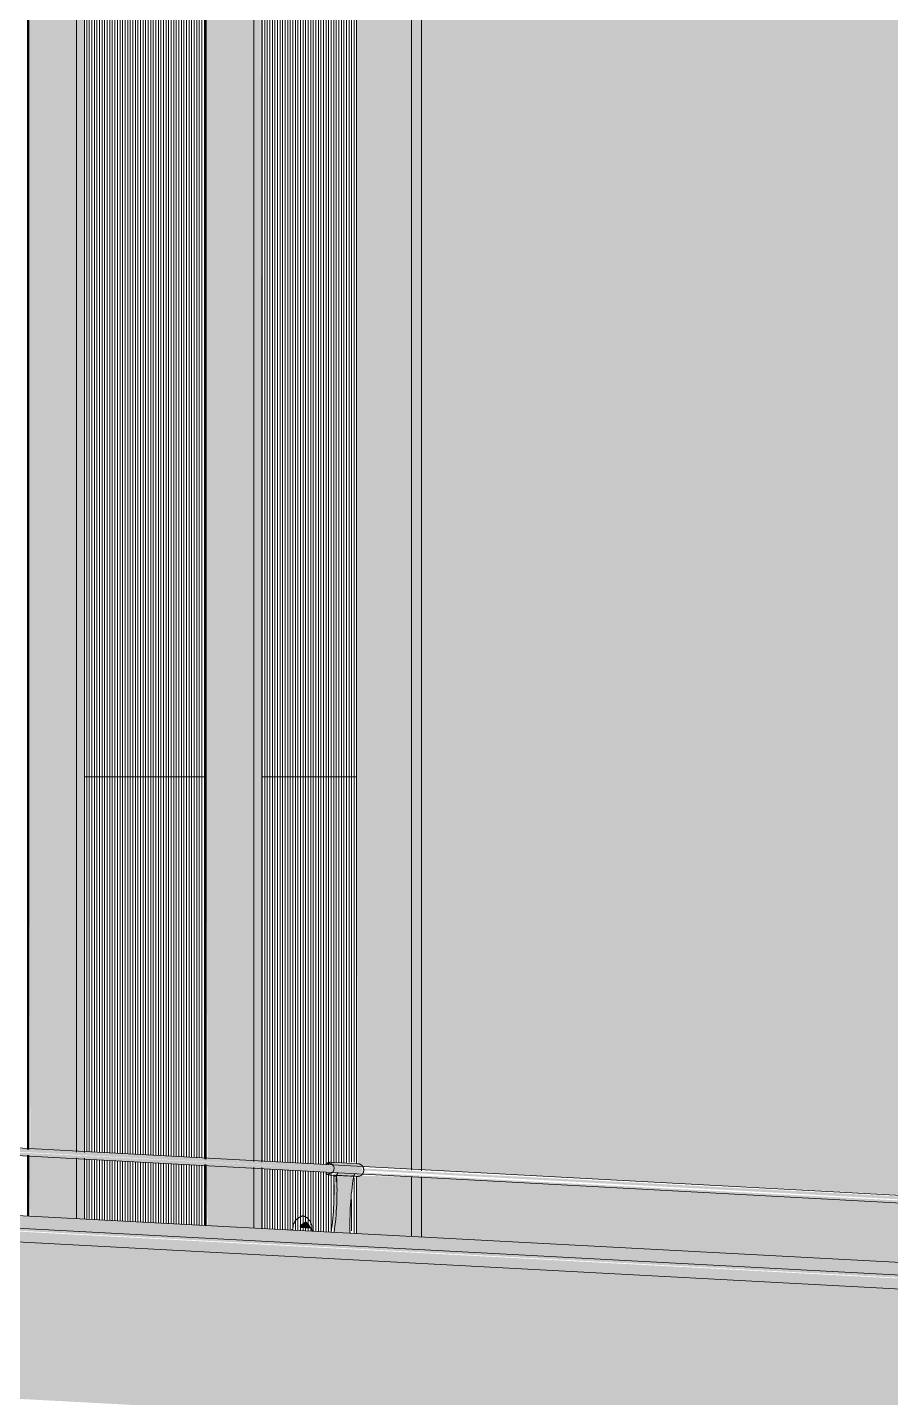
# Model space of a CAD drawing. Header units: millimetres. Extents: x -4612930 to -4329258, y -1064 to 30311.
# Drawn here: x -4521205 to -4520326, y 10478 to 11873 of the extents above; entities that cross this region are included whole.
import ezdxf

# ---------------------------------------------------------------- set-up
doc = ezdxf.new("R2010")
doc.units = ezdxf.units.MM
for name, color, linetype, lineweight in [('A-GENM', 13, 'Continuous', 5), ('A-GLAZ-CURT', 52, 'Continuous', 5), ('A-GLAZ-CWMG', 51, 'Continuous', 5), ('Q-SPCQ', 91, 'Continuous', 5)]:
    doc.layers.add(name, color=color, linetype=linetype, lineweight=lineweight)

# ---------------------------------------------------------------- blocks, each defined once
blk = doc.blocks.new('Generic Models 1 - Generic Models 1-392193-SOUTH WEST')
at = {"layer": 'A-GENM'}
h = blk.add_hatch(color=256, dxfattribs=at)
h.paths.add_polyline_path([(-4517150.7, 10446.2), (-4517151.4, 10502.4), (-4517155.3, 10500.4), (-4517158.7, 10454.8), (-4517157, 10446.6), (-4517151.4, 10446.3)])
h.paths.add_polyline_path([(-4517177.5, 10447.7), (-4517175.2, 10471.7), (-4517172.2, 10500.1), (-4517173.7, 10503.6), (-4517181.3, 10506.1), (-4517184.3, 10506.7), (-4518389.3, 10570.1), (-4518394.6, 10567.3), (-4518398, 10521.7), (-4518396.3, 10512.7), (-4517178.4, 10447.7)])
h.paths.add_polyline_path([(-4517197.5, 10449.4), (-4517213.5, 10450.2), (-4517201.1, 10455.1), (-4517198.3, 10452.4)])
h.paths.add_polyline_path([(-4518416.9, 10513.8), (-4518414.6, 10538.5), (-4518411.5, 10566.9), (-4518413.1, 10570.5), (-4518419.4, 10572.1), (-4518423.6, 10573.6), (-4519628.6, 10636.9), (-4519633.7, 10636.1), (-4519637.3, 10588.5), (-4519635.7, 10578.9), (-4518417.7, 10513.9)])
h.paths.add_polyline_path([(-4517181.6, 10514.6), (-4517178, 10516.9), (-4517150.7, 10516.9), (-4517150.7, 13200), (-4520499.3, 13200), (-4520528.4, 12600), (-4520803.7, 12389.6), (-4520803.7, 10709.9), (-4519654.8, 10649.4), (-4519656.7, 10650.6), (-4519626.3, 10647), (-4519624.1, 10646.3), (-4518415.5, 10582.5), (-4518417.3, 10583.7), (-4518387, 10580.2), (-4518381.6, 10579.3), (-4517184, 10514.7)])
h.paths.add_polyline_path([(-4518436.8, 10516.2), (-4518449.4, 10518.7), (-4518440.1, 10521.7), (-4518437.7, 10519.2)])
h.paths.add_polyline_path([(-4519656.4, 10580), (-4519653.9, 10605.3), (-4519650.8, 10633.7), (-4519652.4, 10637.3), (-4519658.7, 10638.9), (-4519663, 10640.4), (-4520803.7, 10701.9), (-4520803.7, 10641.2), (-4519657.1, 10580)])
h.paths.add_polyline_path([(-4519676.2, 10583.1), (-4519688.7, 10585.5), (-4519679.5, 10588.5), (-4519677, 10586.1)])
blk = doc.blocks.new('Static Line_Sayfa_Metal Deck_Pan Mount - Up to 15 _ pitch - Max 2 Users-1848369-SOUTH WEST')
at = {"layer": 'Q-SPCQ'}
h = blk.add_hatch(color=256, dxfattribs=at)
h.paths.add_polyline_path([(-4517172.8, 10510.1), (-4517173.9, 10514.2), (-4518384.8, 10577.5), (-4518384.8, 10575.5), (-4517173, 10510.1)])
h.paths.add_polyline_path([(-4518412.2, 10576.9), (-4518413.2, 10581), (-4519624.2, 10644.3), (-4519624.1, 10642.3), (-4518412.3, 10577)])
h.paths.add_polyline_path([(-4519651.5, 10643.8), (-4519652.6, 10647.8), (-4520863.5, 10711.1), (-4520863.4, 10709.1), (-4519651.7, 10643.8)])
h.paths.add_polyline_path([(-4520890.8, 10710.6), (-4520891.9, 10714.7), (-4522102.8, 10778), (-4522102.8, 10776), (-4520891, 10710.6)])
h.paths.add_polyline_path([(-4522130.2, 10777.5), (-4522131.2, 10781.5), (-4523342.2, 10844.8), (-4523342.1, 10842.8), (-4522130.4, 10777.5)])
h.paths.add_polyline_path([(-4523369.5, 10844.3), (-4523370.6, 10848.4), (-4524581.5, 10911.7), (-4524581.5, 10909.7), (-4523369.7, 10844.3)])
h.paths.add_polyline_path([(-4524608.9, 10911.1), (-4524609.9, 10915.2), (-4525820.9, 10978.5), (-4525820.8, 10976.5), (-4524609, 10911.1)])
h.paths.add_polyline_path([(-4525848.2, 10978), (-4525849.2, 10982), (-4527060.2, 11045.1), (-4527060.1, 11043.3), (-4525848.4, 10978)])
h.paths.add_polyline_path([(-4527087.5, 11044.8), (-4527088.6, 11048.9), (-4528299.5, 11112), (-4528299.5, 11110.2), (-4527087.7, 11044.8)])
h.paths.add_polyline_path([(-4528326.9, 11111.6), (-4528327.9, 11115.7), (-4529538.9, 11178.9), (-4529538.8, 11177), (-4528327, 11111.7)])
h.paths.add_polyline_path([(-4529566.2, 11178.5), (-4529567.3, 11182.5), (-4530778.2, 11245.7), (-4530778.1, 11243.8), (-4529566.4, 11178.5)])
h = blk.add_hatch(color=256, dxfattribs=at)
h.paths.add_polyline_path([(-4517174.3, 10506.2), (-4517172.9, 10509.5), (-4517173, 10510.1), (-4518385, 10573.4), (-4518385.1, 10571.5), (-4517178.7, 10506.4)])
h.paths.add_polyline_path([(-4518413.7, 10573), (-4518412.2, 10575.9), (-4518412.3, 10577), (-4519624.4, 10640.2), (-4519624.4, 10638.3), (-4518418, 10573.3)])
h.paths.add_polyline_path([(-4519653, 10639.9), (-4519651.6, 10642.8), (-4519651.7, 10643.8), (-4520863.7, 10706.9), (-4520863.8, 10705.2), (-4519657.3, 10640.1)])
h.paths.add_polyline_path([(-4520892.3, 10706.7), (-4520890.9, 10709.6), (-4520891, 10710.6), (-4522103.1, 10773.7), (-4522103.1, 10772), (-4520896.7, 10706.9)])
h.paths.add_polyline_path([(-4522131.7, 10773.5), (-4522130.2, 10776.4), (-4522130.4, 10777.5), (-4523342.4, 10840.8), (-4523342.5, 10838.8), (-4522136, 10773.8)])
h.paths.add_polyline_path([(-4523371, 10840.4), (-4523369.6, 10843.3), (-4523369.7, 10844.3), (-4524581.7, 10907.7), (-4524581.8, 10905.7), (-4523375.4, 10840.6)])
h.paths.add_polyline_path([(-4524610.3, 10907.2), (-4524608.9, 10910.6), (-4524609, 10911.1), (-4525821.1, 10974.5), (-4525821.1, 10972.5), (-4524614.1, 10907.4)])
h.paths.add_polyline_path([(-4525849.7, 10974), (-4525848.2, 10977.3), (-4525848.4, 10978), (-4527060.4, 11041.3), (-4527060.5, 11039.3), (-4525854, 10974.3)])
h.paths.add_polyline_path([(-4527089, 11040.9), (-4527087.6, 11044.1), (-4527088.2, 11044.8), (-4528299.7, 11108.2), (-4528299.8, 11106.2), (-4527093.4, 11041.1)])
h.paths.add_polyline_path([(-4528328.4, 11107.7), (-4528326.9, 11110.8), (-4528327, 11111.7), (-4529539.1, 11175), (-4529539.1, 11173), (-4528332.7, 11107.9)])
h.paths.add_polyline_path([(-4529567.7, 11174.5), (-4529566.3, 11177.5), (-4529566.4, 11178.5), (-4530778.4, 11241.9), (-4530778.2, 11239.8), (-4529572, 11174.8)])
h = blk.add_hatch(color=256, dxfattribs=at)
h.paths.add_polyline_path([(-4520894.5, 10705.6), (-4520896.7, 10706.9), (-4520896.7, 10705.7)])
h.paths.add_polyline_path([(-4520891.9, 10714.7), (-4520897.5, 10716.2), (-4520896, 10714.9)])
for points in [[(-4520869.4, 10703), (-4520863.7, 10708.1), (-4520865.7, 10713.9), (-4520869.8, 10716), (-4520896, 10717.4), (-4520890.8, 10711.7), (-4520892.3, 10706.7), (-4520893.4, 10704.2), (-4520869.8, 10703)], [(-4520892.9, 10646), (-4520890.2, 10676.7), (-4520891, 10703.1), (-4520893.2, 10703), (-4520893.6, 10667.6), (-4520893.6, 10646)], [(-4520876.5, 10645.1), (-4520875, 10687.1), (-4520874.3, 10703.4), (-4520890.2, 10703.3), (-4520891.5, 10656.2), (-4520892.8, 10646), (-4520886.8, 10645.7)], [(-4520873, 10703.3), (-4520875, 10704.5), (-4520874.3, 10703.4)], [(-4520915.5, 10649.9), (-4520919.2, 10655.6), (-4520921.7, 10657.3), (-4520926.8, 10653.9), (-4520928, 10652.3), (-4520926.9, 10650.5), (-4520916.6, 10650)]]:
    blk.add_hatch(color=256, dxfattribs=at).paths.add_polyline_path(points)
for p, q in [((-4517164.3, 10513.6), (-4530797.4, 11248.9)), ((-4530797.8, 11240.9), (-4517164.7, 10505.7)), ((-4520868.8, 10715.9), (-4520896, 10717.4)), ((-4520898, 10705.8), (-4520898, 10705.8)), ((-4520896.7, 10704.4), (-4520869.5, 10703)), ((-4520893.1, 10704.4), (-4520893.2, 10703.2)), ((-4520893.2, 10703.2), (-4520890.2, 10703.1)), ((-4520890.2, 10704.2), (-4520888.9, 10706.2)), ((-4520890.2, 10703.1), (-4520890.2, 10704.2)), ((-4520873, 10703.3), (-4520890.2, 10704.2)), ((-4520873, 10703.3), (-4520873.1, 10702.1)), ((-4520871.7, 10705.3), (-4520873, 10703.3)), ((-4520935.2, 10649.2), (-4520936.4, 10648.5)), ((-4520934.7, 10650.9), (-4520934.7, 10649.9)), ((-4520915.3, 10648.9), (-4520915.3, 10649.9)), ((-4520913.8, 10647.3), (-4520915, 10648.1))]:
    blk.add_line(p, q, dxfattribs=at)
at = {"layer": 'Q-SPCQ', "flags": 128}
for points in [[(-4520896, 10717.4), (-4520896.3, 10717.4), (-4520896.5, 10717.4), (-4520896.8, 10717.4), (-4520897.1, 10717.4), (-4520897.4, 10717.3), (-4520897.6, 10717.3), (-4520897.9, 10717.2), (-4520898.2, 10717.2), (-4520898.4, 10717.1), (-4520898.7, 10717), (-4520898.9, 10716.9), (-4520899.2, 10716.8), (-4520899.4, 10716.7), (-4520899.6, 10716.5), (-4520899.9, 10716.4), (-4520900.1, 10716.3), (-4520900.3, 10716.1), (-4520900.5, 10715.9), (-4520900.7, 10715.8), (-4520900.9, 10715.6)], [(-4520869.4, 10703), (-4520869.2, 10702.9), (-4520868.9, 10702.9), (-4520868.6, 10703), (-4520868.4, 10703), (-4520868.1, 10703), (-4520867.8, 10703.1), (-4520867.5, 10703.1), (-4520867.3, 10703.2), (-4520867, 10703.3), (-4520866.8, 10703.4), (-4520866.5, 10703.5), (-4520866.3, 10703.6), (-4520866, 10703.7), (-4520865.8, 10703.8), (-4520865.6, 10703.9), (-4520865.4, 10704.1), (-4520865.1, 10704.2), (-4520864.9, 10704.4), (-4520864.7, 10704.6), (-4520864.5, 10704.8), (-4520864.4, 10704.9), (-4520864.2, 10705.1), (-4520864, 10705.3), (-4520863.8, 10705.5), (-4520863.7, 10705.7), (-4520863.5, 10705.9), (-4520863.4, 10706.2), (-4520863.3, 10706.4), (-4520863.2, 10706.6), (-4520863.1, 10706.8), (-4520863, 10707.1), (-4520862.9, 10707.3), (-4520862.8, 10707.6), (-4520862.7, 10707.8), (-4520862.7, 10708), (-4520862.6, 10708.3), (-4520862.6, 10708.5), (-4520862.6, 10708.8), (-4520862.5, 10709), (-4520862.5, 10709.3), (-4520862.5, 10709.5), (-4520862.5, 10709.8), (-4520862.5, 10710), (-4520862.6, 10710.3), (-4520862.6, 10710.5), (-4520862.7, 10710.8), (-4520862.7, 10711), (-4520862.8, 10711.3), (-4520862.9, 10711.5), (-4520863, 10711.7), (-4520863, 10712), (-4520863.2, 10712.2), (-4520863.3, 10712.4), (-4520863.4, 10712.7), (-4520863.5, 10712.9), (-4520863.7, 10713.1), (-4520863.8, 10713.3), (-4520864, 10713.5), (-4520864.2, 10713.7), (-4520864.3, 10713.9), (-4520864.5, 10714.1), (-4520864.7, 10714.3), (-4520864.9, 10714.4), (-4520865.1, 10714.6), (-4520865.3, 10714.8), (-4520865.6, 10714.9), (-4520865.8, 10715.1), (-4520866, 10715.2), (-4520866.3, 10715.3), (-4520866.5, 10715.4), (-4520866.8, 10715.5), (-4520867, 10715.6), (-4520867.3, 10715.7), (-4520867.5, 10715.8), (-4520867.8, 10715.8), (-4520868.1, 10715.9), (-4520868.3, 10715.9), (-4520868.6, 10715.9), (-4520868.8, 10715.9)], [(-4520901.3, 10706.6), (-4520901.1, 10706.4), (-4520900.9, 10706.3), (-4520900.7, 10706.1), (-4520900.5, 10705.9), (-4520900.3, 10705.7), (-4520900.1, 10705.6), (-4520899.9, 10705.4), (-4520899.7, 10705.3), (-4520899.4, 10705.2), (-4520899.2, 10705.1), (-4520898.9, 10704.9), (-4520898.7, 10704.8), (-4520898.4, 10704.7), (-4520898.2, 10704.7), (-4520897.9, 10704.6), (-4520897.6, 10704.5), (-4520897.4, 10704.5), (-4520897.1, 10704.5), (-4520896.8, 10704.4), (-4520896.7, 10704.4)], [(-4520934.7, 10650.9), (-4520934.6, 10651.4), (-4520934.6, 10651.9), (-4520934.5, 10652.4), (-4520934.4, 10652.9), (-4520934.3, 10653.4), (-4520934.1, 10653.9), (-4520934, 10654.4), (-4520933.8, 10654.9), (-4520933.6, 10655.4), (-4520933.4, 10655.8), (-4520933.2, 10656.3), (-4520932.9, 10656.7), (-4520932.6, 10657.2), (-4520932.3, 10657.6), (-4520932, 10658), (-4520931.7, 10658.4), (-4520931.4, 10658.8), (-4520931, 10659.2), (-4520930.7, 10659.5), (-4520930.3, 10659.9), (-4520929.9, 10660.2), (-4520929.5, 10660.5), (-4520929.1, 10660.8), (-4520928.7, 10661.1), (-4520928.2, 10661.3), (-4520927.8, 10661.6), (-4520927.3, 10661.8), (-4520926.8, 10662), (-4520926.4, 10662.2), (-4520925.9, 10662.4), (-4520925.4, 10662.5), (-4520924.9, 10662.7), (-4520924.4, 10662.8), (-4520924.3, 10662.8)], [(-4520924.3, 10662.8), (-4520923.8, 10662.6), (-4520923.4, 10662.4), (-4520922.9, 10662.2), (-4520922.4, 10662), (-4520922, 10661.8), (-4520921.5, 10661.5), (-4520921.1, 10661.3), (-4520920.7, 10661), (-4520920.2, 10660.7), (-4520919.9, 10660.4), (-4520919.5, 10660), (-4520919.1, 10659.7), (-4520918.7, 10659.3), (-4520918.4, 10658.9), (-4520918.1, 10658.5), (-4520917.8, 10658.1), (-4520917.5, 10657.7), (-4520917.2, 10657.3), (-4520916.9, 10656.8), (-4520916.7, 10656.4), (-4520916.5, 10655.9), (-4520916.2, 10655.5), (-4520916.1, 10655), (-4520915.9, 10654.5), (-4520915.7, 10654), (-4520915.6, 10653.5), (-4520915.5, 10653), (-4520915.4, 10652.5), (-4520915.3, 10652), (-4520915.3, 10651.5), (-4520915.3, 10651), (-4520915.3, 10650.5), (-4520915.3, 10650), (-4520915.3, 10649.9)], [(-4520936.7, 10648.3), (-4520936.7, 10648.4), (-4520936.6, 10648.4), (-4520936.6, 10648.4), (-4520936.6, 10648.4), (-4520936.6, 10648.4), (-4520936.5, 10648.5), (-4520936.5, 10648.5), (-4520936.5, 10648.5), (-4520936.5, 10648.5), (-4520936.4, 10648.5)], [(-4520935.2, 10649.2), (-4520935.1, 10649.2), (-4520935.1, 10649.2), (-4520935.1, 10649.2), (-4520935, 10649.2), (-4520935, 10649.3), (-4520935, 10649.3), (-4520935, 10649.3), (-4520934.9, 10649.3), (-4520934.9, 10649.4), (-4520934.9, 10649.4), (-4520934.9, 10649.4), (-4520934.9, 10649.4), (-4520934.8, 10649.5), (-4520934.8, 10649.5), (-4520934.8, 10649.5), (-4520934.8, 10649.5), (-4520934.8, 10649.6), (-4520934.8, 10649.6), (-4520934.8, 10649.6), (-4520934.7, 10649.7), (-4520934.7, 10649.7), (-4520934.7, 10649.7), (-4520934.7, 10649.8), (-4520934.7, 10649.8), (-4520934.7, 10649.8), (-4520934.7, 10649.9)], [(-4520915.3, 10648.9), (-4520915.3, 10648.8), (-4520915.3, 10648.8), (-4520915.3, 10648.8), (-4520915.3, 10648.7), (-4520915.3, 10648.7), (-4520915.3, 10648.7), (-4520915.3, 10648.6), (-4520915.3, 10648.6), (-4520915.3, 10648.6), (-4520915.3, 10648.5), (-4520915.3, 10648.5), (-4520915.3, 10648.5), (-4520915.2, 10648.4), (-4520915.2, 10648.4), (-4520915.2, 10648.4), (-4520915.2, 10648.4), (-4520915.2, 10648.3), (-4520915.2, 10648.3), (-4520915.1, 10648.3), (-4520915.1, 10648.2), (-4520915.1, 10648.2), (-4520915.1, 10648.2), (-4520915, 10648.2), (-4520915, 10648.2), (-4520915, 10648.1), (-4520915, 10648.1)], [(-4520913.8, 10647.3), (-4520913.7, 10647.3), (-4520913.7, 10647.3), (-4520913.7, 10647.3), (-4520913.7, 10647.3), (-4520913.6, 10647.2), (-4520913.6, 10647.2), (-4520913.6, 10647.2), (-4520913.6, 10647.2), (-4520913.6, 10647.1), (-4520913.5, 10647.1), (-4520913.5, 10647.1)]]:
    blk.add_lwpolyline(points, dxfattribs=at)
at = {"layer": 'Q-SPCQ'}
for centre, major_axis, ratio, start_param, end_param in [((-4520897.8, 10711), (0.28, 5.21), 0.976595, 0.001555, 0.702697), ((-4520897.8, 10711), (0.28, 5.21), 0.976595, 5.237543, 6.28474), ((-4520897.8, 10711), (0.28, 5.21), 0.976595, 3.143148, 4.190345), ((-4520908.3, 10673), (3.7, 69.9), 0.215086, 4.327001, 5.170829), ((-4520897.8, 10711), (0.28, 5.21), 0.976595, 4.266765, 5.160355), ((-4520905.3, 10672.8), (3.7, 69.9), 0.215086, 4.326954, 5.170829), ((-4520861.2, 10670.5), (3.7, 69.9), 0.215086, 1.111671, 1.955409), ((-4520867.7, 10709.4), (0.28, 5.21), 0.976595, 4.267132, 5.159989)]:
    blk.add_ellipse(centre, major_axis=major_axis, ratio=ratio, start_param=start_param, end_param=end_param, dxfattribs=at)
blk = doc.blocks.new('GT01 - GT01-2642391-SOUTH WEST')
at = {"layer": 'A-GENM'}
for points in [[(-4499486.7, 9490.4), (-4499488.2, 9503.4), (-4531173.5, 11194.8), (-4531174.6, 10998.7), (-4531009.9, 11000.9), (-4530823.7, 11155.5), (-4530827.1, 11160.4), (-4530829, 11158.9), (-4530847.7, 11164.5), (-4499488.2, 9490.5)], [(-4499141.7, 9469.5), (-4499160.8, 9473), (-4530847.7, 11164.5), (-4530828.6, 11160.9), (-4499328.9, 9479.5)], [(-4499321.8, 9307.9), (-4499139.3, 9457.9), (-4530826.2, 11149.3), (-4531008.7, 10999.3), (-4499481.8, 9316.4)], [(-4499139.3, 9457.9), (-4499136.8, 9462), (-4499138.9, 9468.1), (-4499141.7, 9469.5), (-4530825.8, 11159.5), (-4530823.7, 11155.1), (-4530822.4, 11149.1), (-4499141.7, 9458)]]:
    blk.add_hatch(color=256, dxfattribs=at).paths.add_polyline_path(points)
for p, q in [((-4499486.6, 9503.3), (-4531173.5, 11194.8)), ((-4499160.8, 9473), (-4530847.7, 11164.5)), ((-4499139.3, 9457.9), (-4530826.2, 11149.3))]:
    blk.add_line(p, q, dxfattribs=at)
blk = doc.blocks.new('MulticellPanel_Polycarbonate_Danpal_1040w - Grey-V187-SOUTH WEST')
at = {"layer": 'A-GENM'}
h = blk.add_hatch(dxfattribs=at)
h.set_pattern_fill('FP_130', color=256, style=0, pattern_type=2)
h.set_pattern_definition([(90, (-4521113.386, 9360), (2.605, -2e-16), [])])
h.paths.add_polyline_path([(-4521024.6, 10653), (-4521024.6, 10713.8), (-4521146.8, 10720.4), (-4521146.8, 10659.5), (-4521046.9, 10654.2)])
h.paths.add_polyline_path([(-4521024.6, 10721.8), (-4521024.6, 11110), (-4521146.8, 11110), (-4521146.8, 10728.4), (-4521104.4, 10726.1)])
for p, q in [((-4521146.8, 11110), (-4521024.6, 11110)), ((-4521024.6, 11110), (-4521024.5, 11110))]:
    blk.add_line(p, q, dxfattribs=at)
blk = doc.blocks.new('MulticellPanel_Polycarbonate_Danpal_1040w - Grey-2900070-SOUTH WEST')
at = {"layer": 'A-GENM'}
h = blk.add_hatch(dxfattribs=at)
h.set_pattern_fill('FP_131', color=256, style=0, pattern_type=2)
h.set_pattern_definition([(90, (-4520942.627, 9360), (2.605, -2e-16), [])])
h.paths.add_polyline_path([(-4520869.8, 10644.7), (-4520869.8, 10703), (-4520873.3, 10700.9), (-4520876.7, 10655.4), (-4520874.3, 10645), (-4520873, 10644.9)])
h.paths.add_polyline_path([(-4520895.8, 10646.1), (-4520893.2, 10672.2), (-4520890.2, 10700.6), (-4520891.7, 10704.2), (-4520898, 10705.8), (-4520902.3, 10707.2), (-4520966.2, 10710.7), (-4520966.2, 10649.9), (-4520896.4, 10646.2)])
h.paths.add_polyline_path([(-4520915.5, 10649.9), (-4520927.7, 10652.5), (-4520918.8, 10655.4), (-4520916.3, 10652.9)])
h.paths.add_polyline_path([(-4520899.6, 10715.1), (-4520891, 10717.1), (-4520869.8, 10717.4), (-4520869.8, 11110), (-4520966.2, 11110), (-4520966.2, 10718.7), (-4520902, 10715.2)])
blk.add_line((-4520966.2, 11110), (-4520870.3, 11110), dxfattribs=at)
blk = doc.blocks.new('Rectangular Mullion - Frame_Framed Facade_Danpal_DPANMF BT2-2872312-SOUTH WEST')
at = {"layer": 'A-GLAZ-CWMG'}
h = blk.add_hatch(color=256, dxfattribs=at)
h.paths.add_polyline_path([(-4520814.1, 10641.8), (-4520814.1, 10702.5), (-4520868, 10703.7), (-4520869.8, 10702.8), (-4520869.8, 10644.7), (-4520852.4, 10643.8)])
h.paths.add_polyline_path([(-4520814.1, 10710.5), (-4520814.1, 11110), (-4520869.8, 11110), (-4520868.8, 10715.9), (-4520863.4, 10713.1), (-4520852.4, 10712.5)])
h = blk.add_hatch(color=256, dxfattribs=at)
h.paths.add_polyline_path([(-4520803.7, 10641.2), (-4520803.7, 10701.9), (-4520814.1, 10702.5), (-4520814.1, 10641.8)])
h.paths.add_polyline_path([(-4520803.7, 10709.9), (-4520803.7, 11110), (-4520814.1, 11110), (-4520814.1, 10710.5)])
for p, q in [((-4520869.8, 11110), (-4520869.8, 10716)), ((-4520814.1, 11110), (-4520814.1, 10709.3)), ((-4520803.7, 11110), (-4520803.7, 10708.8)), ((-4520869.8, 10703), (-4520869.8, 10644.7)), ((-4520814.1, 10703), (-4520814.1, 10641.8)), ((-4520803.7, 10702.5), (-4520803.7, 10641.2))]:
    blk.add_line(p, q, dxfattribs=at)
blk = doc.blocks.new('Rectangular Mullion - Mullion_FramedFacade_Danpal_DPAEC50-2872300-SOUTH WEST')
at = {"layer": 'A-GLAZ-CWMG'}
h = blk.add_hatch(color=256, dxfattribs=at)
h.paths.add_polyline_path([(-4521155.2, 10660), (-4521155.2, 10720.9), (-4521203.5, 10723.5), (-4521202.1, 10662.5), (-4521161.9, 10660.3)])
h.paths.add_polyline_path([(-4521155.2, 10728.9), (-4521155.2, 11110), (-4521203.5, 11110), (-4521202.1, 10731.4)])
h = blk.add_hatch(color=256, dxfattribs=at)
h.paths.add_polyline_path([(-4521146.8, 10659.5), (-4521146.8, 10720.4), (-4521155.2, 10720.9), (-4521155.2, 10660)])
h.paths.add_polyline_path([(-4521146.8, 10728.4), (-4521146.8, 11110), (-4521155.2, 11110), (-4521155.2, 10728.9)])
for p, q in [((-4521205.1, 11110), (-4521205.1, 10730.4)), ((-4521204.4, 11110), (-4521204.4, 10730.4)), ((-4521204.3, 11110), (-4521204.3, 10730.4)), ((-4521203.5, 11110), (-4521203.5, 10730.3)), ((-4521155.2, 11110), (-4521155.2, 10727.7)), ((-4521146.8, 10727.3), (-4521146.8, 11110)), ((-4521205.1, 10724.7), (-4521205.1, 10662.6)), ((-4521204.4, 10724.7), (-4521204.4, 10662.6)), ((-4521204.3, 10724.7), (-4521204.3, 10662.6)), ((-4521203.5, 10724.6), (-4521203.5, 10662.6)), ((-4521155.2, 10722), (-4521155.2, 10660)), ((-4521146.8, 10659.5), (-4521146.8, 10721.6))]:
    blk.add_line(p, q, dxfattribs=at)
blk = doc.blocks.new('Rectangular Mullion - Mullion_FramedFacade_Danpal_DPAEC50-V196-SOUTH WEST')
at = {"layer": 'A-GLAZ-CWMG'}
h = blk.add_hatch(color=256, dxfattribs=at)
h.paths.add_polyline_path([(-4520974.6, 10650.3), (-4520974.6, 10711.1), (-4521022.9, 10713.7), (-4521021.5, 10652.8), (-4520989.3, 10651.1)])
h.paths.add_polyline_path([(-4520974.6, 10719.1), (-4520974.6, 11110), (-4521022.9, 11110), (-4521021.5, 10721.7), (-4520989.3, 10719.9)])
h = blk.add_hatch(color=256, dxfattribs=at)
h.paths.add_polyline_path([(-4520966.2, 10649.9), (-4520966.2, 10710.7), (-4520974.6, 10711.1), (-4520974.6, 10650.3)])
h.paths.add_polyline_path([(-4520966.2, 10718.7), (-4520966.2, 11110), (-4520974.6, 11110), (-4520974.6, 10719.1)])
for p, q in [((-4521024.5, 11110), (-4521024.5, 10720.7)), ((-4521023.8, 11110), (-4521023.8, 10720.6)), ((-4521023.7, 11110), (-4521023.7, 10720.6)), ((-4521022.9, 11110), (-4521022.9, 10720.6)), ((-4520974.6, 11110), (-4520974.6, 10718)), ((-4520966.2, 10717.5), (-4520966.2, 11110)), ((-4521024.5, 10715), (-4521024.5, 10653)), ((-4521023.8, 10715), (-4521023.8, 10653)), ((-4521023.7, 10715), (-4521023.7, 10653)), ((-4521022.9, 10714.9), (-4521022.9, 10652.9)), ((-4520974.6, 10712.3), (-4520974.6, 10650.3)), ((-4520966.2, 10649.9), (-4520966.2, 10711.9))]:
    blk.add_line(p, q, dxfattribs=at)
blk = doc.blocks.new('MulticellPanel_Polycarbonate_Danpal_1040w - Grey-V205-SOUTH WEST')
at = {"layer": 'A-GENM'}
h = blk.add_hatch(dxfattribs=at)
h.set_pattern_fill('FP_140', color=256, style=0, pattern_type=2)
h.set_pattern_definition([(90, (-4521113.386, 11837.94), (2.605, -2e-16), [])])
h.paths.add_polyline_path([(-4521024.6, 11110), (-4521024.6, 12220.7), (-4521146.8, 12127.4), (-4521146.8, 11110), (-4521046.9, 11110)])
for p, q in [((-4521024.6, 11110), (-4521146.8, 11110)), ((-4521024.5, 11110), (-4521024.6, 11110))]:
    blk.add_line(p, q, dxfattribs=at)
blk = doc.blocks.new('MulticellPanel_Polycarbonate_Danpal_1040w - Grey-2900074-SOUTH WEST')
at = {"layer": 'A-GENM'}
h = blk.add_hatch(dxfattribs=at)
h.set_pattern_fill('FP_141', color=256, style=0, pattern_type=2)
h.set_pattern_definition([(90, (-4520942.627, 11837.94), (2.605, -2e-16), [])])
h.paths.add_polyline_path([(-4520966.2, 11110), (-4520869.8, 11110), (-4520869.8, 12339.1), (-4520966.2, 12263.9), (-4520966.2, 11124.5)])
blk.add_line((-4520870.3, 11110), (-4520966.2, 11110), dxfattribs=at)
blk = doc.blocks.new('Rectangular Mullion - Frame_Framed Facade_Danpal_DPANMF BT2-2873227-SOUTH WEST')
at = {"layer": 'A-GLAZ-CWMG'}
for points in [[(-4520851.3, 11110), (-4520814.1, 11110), (-4520814.1, 12381.6), (-4520869.8, 12339.1), (-4520869.8, 11110), (-4520852.4, 11110)], [(-4520803.7, 11110), (-4520803.7, 12389.6), (-4520814.1, 12381.6), (-4520814.1, 11110)]]:
    blk.add_hatch(color=256, dxfattribs=at).paths.add_polyline_path(points)
for p, q in [((-4520814.1, 12381.6), (-4520814.1, 11110)), ((-4520803.7, 12389.6), (-4520803.7, 11110)), ((-4520869.8, 12339.1), (-4520869.8, 11110))]:
    blk.add_line(p, q, dxfattribs=at)
blk = doc.blocks.new('Rectangular Mullion - Mullion_FramedFacade_Danpal_DPAEC50-V212-SOUTH WEST')
at = {"layer": 'A-GLAZ-CWMG'}
for points in [[(-4521146.8, 11110), (-4521146.8, 12127.4), (-4521155.2, 12120.9), (-4521155.2, 11110)], [(-4521203.5, 11110), (-4521155.2, 11110), (-4521155.2, 12120.9), (-4521203.5, 12084), (-4521203.5, 11124.5)], [(-4521205.1, 11110), (-4521204.4, 11110), (-4521205.1, 11124.5)], [(-4521204.4, 11110), (-4521204.3, 11110), (-4521204.4, 11124.5)], [(-4521204.3, 11110), (-4521203.5, 11110), (-4521204.3, 11124.5)]]:
    blk.add_hatch(color=256, dxfattribs=at).paths.add_polyline_path(points)
for p, q in [((-4521146.8, 11110), (-4521146.8, 12127.4)), ((-4521155.2, 12120.9), (-4521155.2, 11110)), ((-4521204.4, 12083.3), (-4521204.4, 11110)), ((-4521204.3, 12083.4), (-4521204.3, 11110)), ((-4521203.5, 12084), (-4521203.5, 11110)), ((-4521205.1, 12082.8), (-4521205.1, 11110))]:
    blk.add_line(p, q, dxfattribs=at)
blk = doc.blocks.new('Rectangular Mullion - Mullion_FramedFacade_Danpal_DPAEC50-V213-SOUTH WEST')
at = {"layer": 'A-GLAZ-CWMG'}
for points in [[(-4521022.9, 11110), (-4520974.6, 11110), (-4520974.6, 12259), (-4521022.9, 12222.1), (-4521022.9, 11124.5)], [(-4520968.6, 11110), (-4520966.2, 11110), (-4520968.1, 12263.9), (-4520974.6, 12259), (-4520974.6, 11110)], [(-4521024.5, 11110), (-4521023.8, 11110), (-4521024.5, 11124.5)], [(-4521023.8, 11110), (-4521023.7, 11110), (-4521023.8, 11124.5)], [(-4521023.7, 11110), (-4521022.9, 11110), (-4521023.7, 11124.5)]]:
    blk.add_hatch(color=256, dxfattribs=at).paths.add_polyline_path(points)
for p, q in [((-4520974.6, 12259), (-4520974.6, 11110)), ((-4520966.2, 11110), (-4520966.2, 12263.9)), ((-4521024.5, 12220.9), (-4521024.5, 11110)), ((-4521023.8, 12221.4), (-4521023.8, 11110)), ((-4521023.7, 12221.4), (-4521023.7, 11110)), ((-4521022.9, 12222.1), (-4521022.9, 11110))]:
    blk.add_line(p, q, dxfattribs=at)

msp = doc.modelspace()

# ---------------------------------------------------------------- block references
at = {"layer": 'A-GENM'}
for name in ['Generic Models 1 - Generic Models 1-392193-SOUTH WEST', 'GT01 - GT01-2642391-SOUTH WEST']:
    msp.add_blockref(name, (0, 0), dxfattribs=at)
at = {"layer": 'A-GLAZ-CURT'}
for name in ['MulticellPanel_Polycarbonate_Danpal_1040w - Grey-2900074-SOUTH WEST', 'MulticellPanel_Polycarbonate_Danpal_1040w - Grey-V205-SOUTH WEST', 'MulticellPanel_Polycarbonate_Danpal_1040w - Grey-V187-SOUTH WEST', 'MulticellPanel_Polycarbonate_Danpal_1040w - Grey-2900070-SOUTH WEST']:
    msp.add_blockref(name, (0, 0), dxfattribs=at)
at = {"layer": 'A-GLAZ-CWMG'}
for name in ['Rectangular Mullion - Frame_Framed Facade_Danpal_DPANMF BT2-2873227-SOUTH WEST', 'Rectangular Mullion - Mullion_FramedFacade_Danpal_DPAEC50-V213-SOUTH WEST', 'Rectangular Mullion - Mullion_FramedFacade_Danpal_DPAEC50-V212-SOUTH WEST', 'Rectangular Mullion - Mullion_FramedFacade_Danpal_DPAEC50-2872300-SOUTH WEST', 'Rectangular Mullion - Mullion_FramedFacade_Danpal_DPAEC50-V196-SOUTH WEST', 'Rectangular Mullion - Frame_Framed Facade_Danpal_DPANMF BT2-2872312-SOUTH WEST']:
    msp.add_blockref(name, (0, 0), dxfattribs=at)
at = {"layer": 'Q-SPCQ'}
msp.add_blockref('Static Line_Sayfa_Metal Deck_Pan Mount - Up to 15 _ pitch - Max 2 Users-1848369-SOUTH WEST', (0, 0), dxfattribs=at)

doc.saveas('drawing.dxf')
